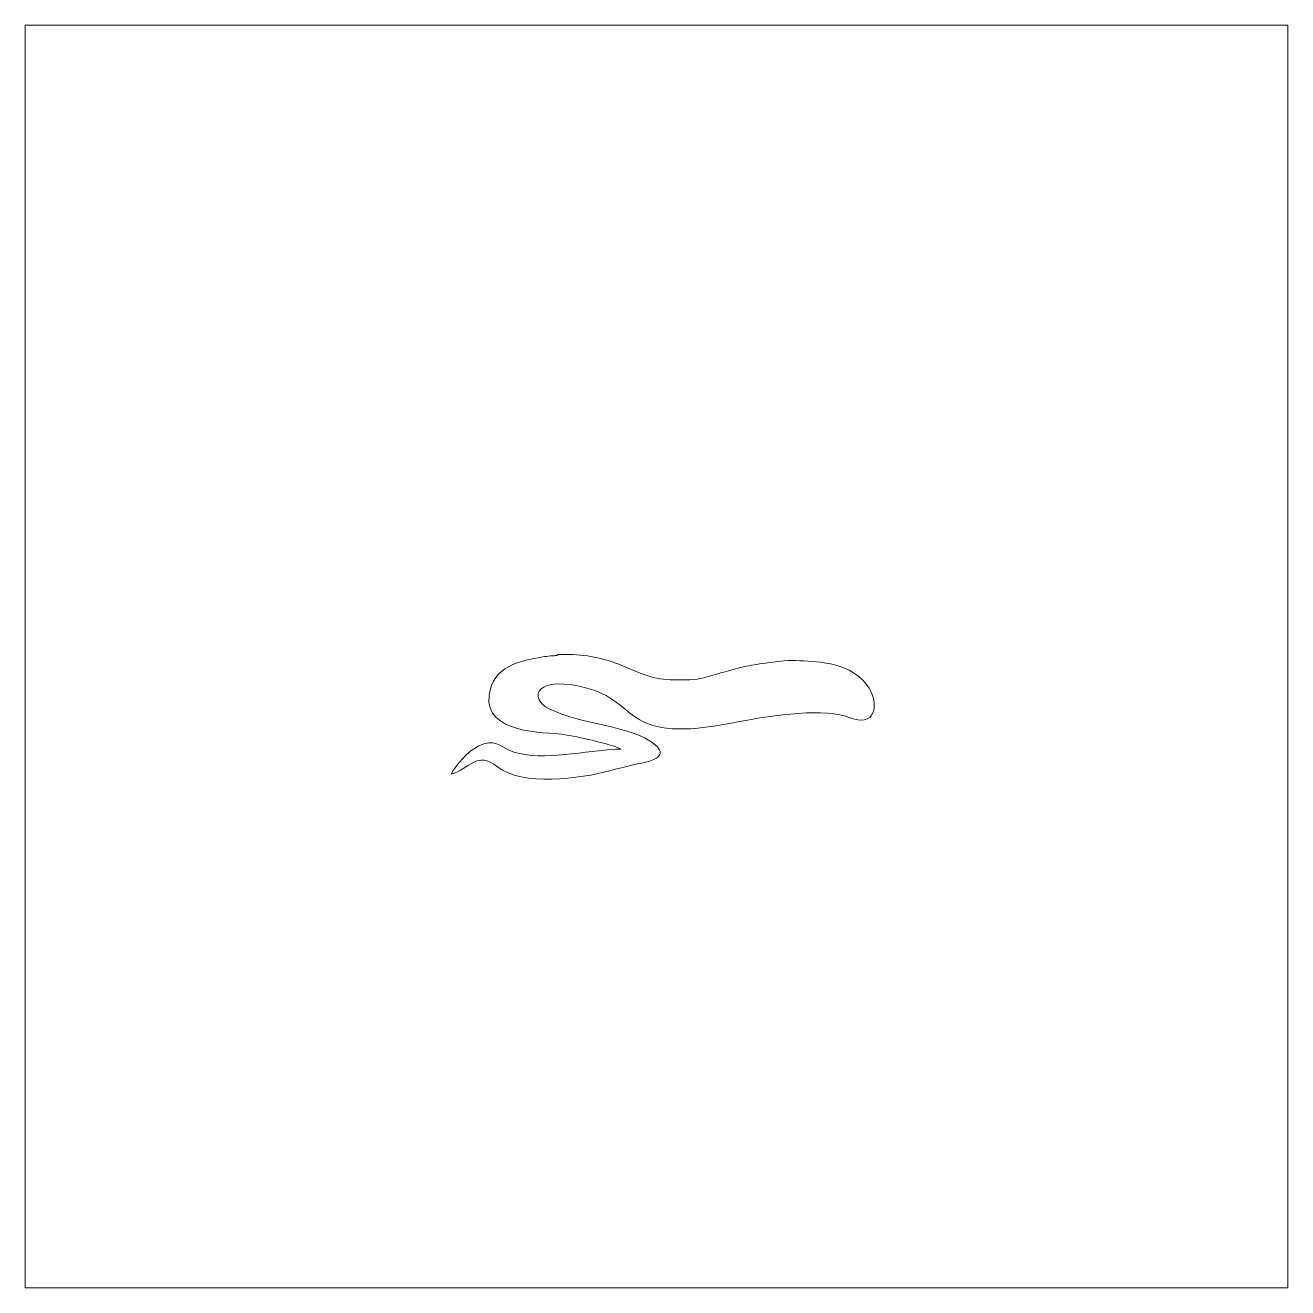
# Model space of a CAD drawing. Header units: inches. Extents: x -3.37 to -0.52, y 8.5 to 11.34.
import ezdxf

# ---------------------------------------------------------------- set-up
doc = ezdxf.new("R2010")
doc.units = ezdxf.units.IN
doc.header["$MEASUREMENT"] = 0
doc.layers.add('Layer 1', color=7, linetype='Continuous')

msp = doc.modelspace()

# ---------------------------------------------------------------- linework, layer by layer
at = {"layer": 'Layer 1', "color": 250, "lineweight": 18}
msp.add_lwpolyline([(-3.3659, 8.5), (-0.5244, 8.5), (-0.5244, 11.3415), (-3.3659, 11.3415), (-3.3659, 8.5)], close=True, dxfattribs=at)
at = {"layer": 'Layer 1', "color": 250, "lineweight": 9}
msp.add_open_spline([(-2.1411, 9.925), (-2.1411, 9.925), (-2.1666, 9.925), (-2.1666, 9.925), (-2.1666, 9.925), (-2.1702, 9.9227), (-2.1665, 9.9239), (-2.1729, 9.9228), (-2.1729, 9.9228), (-2.1771, 9.922), (-2.1793, 9.9222), (-2.1834, 9.922), (-2.1834, 9.922), (-2.1921, 9.9214), (-2.1942, 9.9209), (-2.2011, 9.9198), (-2.2011, 9.9198), (-2.2552, 9.9106), (-2.3131, 9.8992), (-2.322, 9.8335), (-2.322, 9.8335), (-2.3337, 9.7467), (-2.1935, 9.7502), (-2.1589, 9.7456), (-2.1589, 9.7456), (-2.137, 9.7427), (-2.1111, 9.7375), (-2.0901, 9.7322), (-2.0901, 9.7322), (-2.0786, 9.7293), (-2.0678, 9.7267), (-2.0564, 9.7234), (-2.0564, 9.7234), (-2.0524, 9.7222), (-2.0463, 9.7207), (-2.0408, 9.7191), (-2.0408, 9.7191), (-2.0408, 9.7191), (-2.0249, 9.7124), (-2.0249, 9.7124), (-2.0249, 9.7124), (-2.0833, 9.7124), (-2.1857, 9.687), (-2.2534, 9.7022), (-2.2534, 9.7022), (-2.2635, 9.7044), (-2.2687, 9.7064), (-2.2769, 9.7099), (-2.2769, 9.7099), (-2.2967, 9.7184), (-2.3096, 9.7372), (-2.3463, 9.7191), (-2.3463, 9.7191), (-2.3691, 9.7079), (-2.3961, 9.6773), (-2.4076, 9.6557), (-2.4076, 9.6557), (-2.3653, 9.667), (-2.35, 9.7102), (-2.3031, 9.6723), (-2.3031, 9.6723), (-2.2489, 9.6285), (-2.1152, 9.6457), (-2.0498, 9.6636), (-2.0498, 9.6636), (-2.0297, 9.6691), (-2.0105, 9.6736), (-1.9909, 9.6784), (-1.9909, 9.6784), (-1.9767, 9.6818), (-1.9092, 9.6899), (-1.9491, 9.723), (-1.9491, 9.723), (-1.9993, 9.7647), (-2.1156, 9.7673), (-2.1866, 9.803), (-2.1866, 9.803), (-2.234, 9.8268), (-2.2193, 9.8836), (-2.094, 9.8473), (-2.094, 9.8473), (-1.9841, 9.8155), (-2.0182, 9.7224), (-1.7723, 9.7717), (-1.7723, 9.7717), (-1.7031, 9.7855), (-1.5824, 9.8051), (-1.5199, 9.7865), (-1.5199, 9.7865), (-1.5039, 9.7817), (-1.4806, 9.7702), (-1.4646, 9.7843), (-1.4646, 9.7843), (-1.4431, 9.8032), (-1.4532, 9.8758), (-1.5413, 9.9012), (-1.5413, 9.9012), (-1.5682, 9.9089), (-1.6366, 9.9148), (-1.6722, 9.9096), (-1.6722, 9.9096), (-1.7287, 9.9015), (-1.7343, 9.9026), (-1.7908, 9.8865), (-1.7908, 9.8865), (-1.811, 9.8808), (-1.8262, 9.8756), (-1.8464, 9.8713), (-1.8464, 9.8713), (-1.8651, 9.8673), (-1.8915, 9.8676), (-1.9144, 9.8682), (-1.9144, 9.8682), (-1.9579, 9.8694), (-1.9906, 9.8874), (-2.0236, 9.9007), (-2.0236, 9.9007), (-2.0568, 9.9141), (-2.0961, 9.925), (-2.1411, 9.925)], degree=3, knots=[0, 0, 0, 0, 0.032258, 0.032258, 0.032258, 0.032258, 0.064516, 0.064516, 0.064516, 0.064516, 0.096774, 0.096774, 0.096774, 0.096774, 0.129032, 0.129032, 0.129032, 0.129032, 0.16129, 0.16129, 0.16129, 0.16129, 0.193548, 0.193548, 0.193548, 0.193548, 0.225806, 0.225806, 0.225806, 0.225806, 0.258065, 0.258065, 0.258065, 0.258065, 0.290323, 0.290323, 0.290323, 0.290323, 0.322581, 0.322581, 0.322581, 0.322581, 0.354839, 0.354839, 0.354839, 0.354839, 0.387097, 0.387097, 0.387097, 0.387097, 0.419355, 0.419355, 0.419355, 0.419355, 0.451613, 0.451613, 0.451613, 0.451613, 0.483871, 0.483871, 0.483871, 0.483871, 0.516129, 0.516129, 0.516129, 0.516129, 0.548387, 0.548387, 0.548387, 0.548387, 0.580645, 0.580645, 0.580645, 0.580645, 0.612903, 0.612903, 0.612903, 0.612903, 0.645161, 0.645161, 0.645161, 0.645161, 0.677419, 0.677419, 0.677419, 0.677419, 0.709677, 0.709677, 0.709677, 0.709677, 0.741935, 0.741935, 0.741935, 0.741935, 0.774194, 0.774194, 0.774194, 0.774194, 0.806452, 0.806452, 0.806452, 0.806452, 0.83871, 0.83871, 0.83871, 0.83871, 0.870968, 0.870968, 0.870968, 0.870968, 0.903226, 0.903226, 0.903226, 0.903226, 0.935484, 0.935484, 0.935484, 0.935484, 1, 1, 1, 1], dxfattribs=at)

doc.saveas('drawing.dxf')
